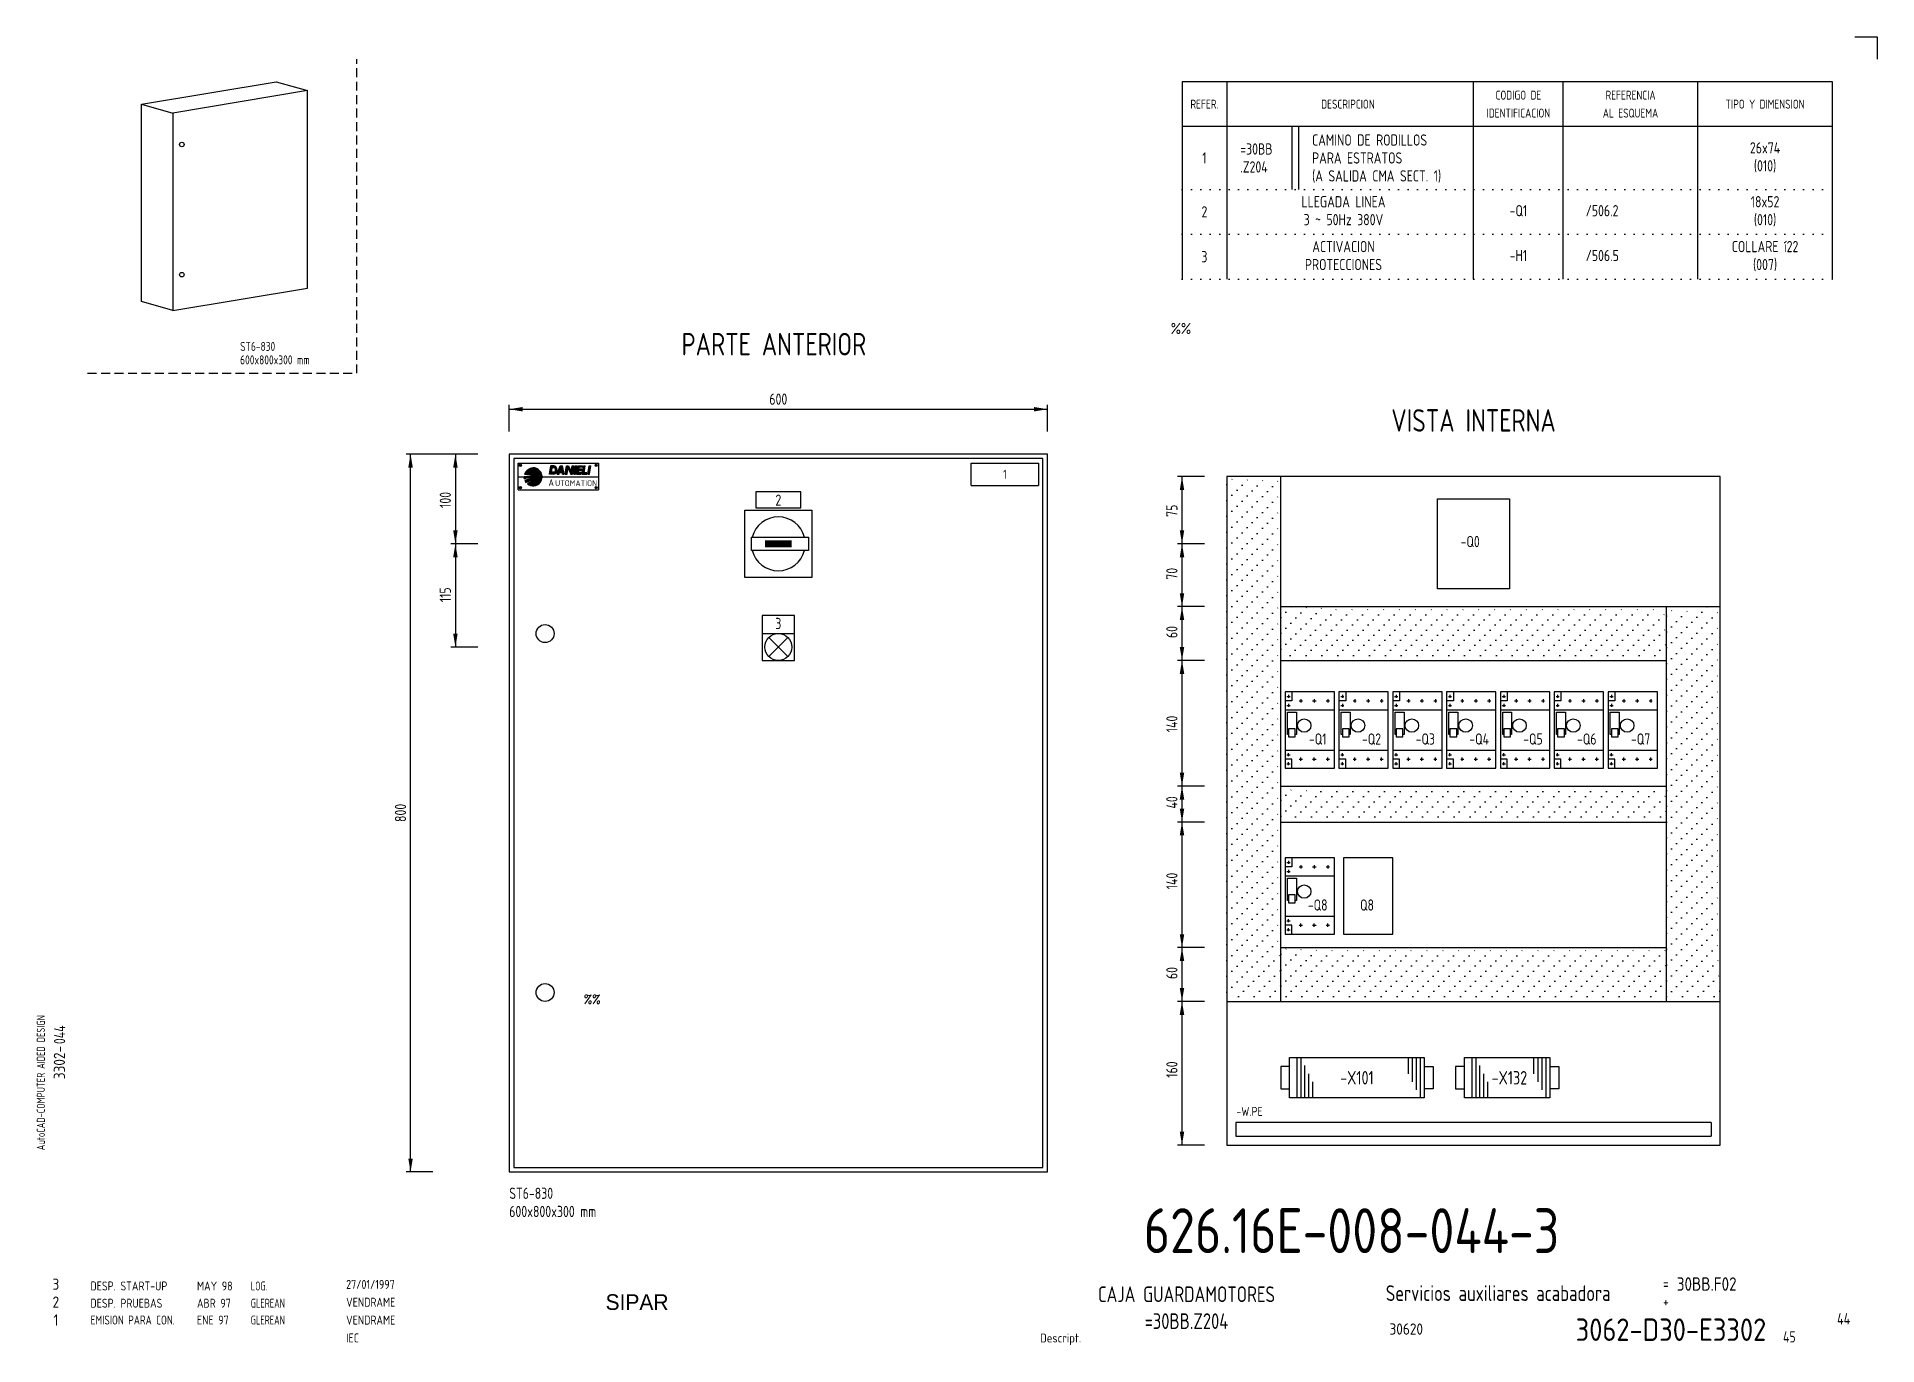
# Model space of a CAD drawing. Extents: x 10 to 420, y 5 to 297.
import ezdxf
from ezdxf.enums import TextEntityAlignment as Align

# ---------------------------------------------------------------- set-up
doc = ezdxf.new("R2010")
doc.units = 0
doc.header["$LTSCALE"] = 8
doc.header["$MEASUREMENT"] = 0
for name, pattern in [('DOT', [0.25, 0, -0.25]), ('DOT15', [0.1875, 0, -0.1875]), ('HIDDEN', [0.375, 0.25, -0.125])]:
    doc.linetypes.add(name, pattern=pattern)
doc.layers.get('0').update_dxf_attribs({"linetype": 'CONTINUOUS'})
doc.layers.add('3', color=3, linetype='CONTINUOUS')
doc.layers.add('CART', color=7, linetype='CONTINUOUS')
doc.styles.add('DIN', font='DIN', dxfattribs={"width": 0.85})
doc.styles.add('SIMPLEX', font='SIMPLEX', dxfattribs={"width": 0.9})
doc.styles.add('UNIV', font='UNIV')

# ---------------------------------------------------------------- blocks, each defined once
blk = doc.blocks.new('WB-FG100')
at = {"layer": 'CART', "color": 1}
for p, q in [((415, 297), (420, 297)), ((420, 297), (420, 292))]:
    blk.add_line(p, q, dxfattribs=at)
at = {"layer": 'CART', "color": 1, "style": 'DIN', "width": 0.8}
blk.add_text('AutoCAD-COMPUTER AIDED DESIGN', height=1.8, rotation=90, dxfattribs=at).set_placement((11.47, 48.84))
at = {"layer": 'CART', "color": 3, "style": 'DIN', "width": 0.8}
for s, p in [('=', (372.24, 17.91)), ('+', (372.24, 13.87))]:
    blk.add_text(s, height=2.5, dxfattribs=at).set_placement(p)
at = {"layer": 'CART', "color": 7, "style": 'DIN', "width": 0.9}
blk.add_attdef('FILE', text='', height=2.5, rotation=90, dxfattribs=at).set_placement((15.95, 68.38), align=Align.CENTER)
for tag, p in [('MOD-3', (13.92, 19)), ('MOD-2', (13.92, 15)), ('MOD-1', (13.92, 11)), ('NR.COMMESSA', (315, 9))]:
    blk.add_attdef(tag, text='', height=2.5, dxfattribs=at).set_placement(p, align=Align.MIDDLE)
at = {"layer": 'CART', "color": 7, "style": 'DIN'}
for tag, width, p in [('REV-3', 0.9, (21.66, 19)), ('DATA-3', 0.9, (45.37, 19)), ('NOME-3', 0.9, (57.37, 19)), ('REV-2', 0.9, (21.66, 15)), ('DATA-2', 0.9, (45.37, 15)), ('NOME-2', 0.9, (57.37, 15)), ('REV-1', 0.9, (21.66, 11)), ('DATA-1', 0.9, (45.37, 11)), ('NOME-1', 0.7, (57.37, 11))]:
    blk.add_attdef(tag, text='', height=2, dxfattribs=dict(at, width=width)).set_placement(p, align=Align.MIDDLE_LEFT)
at = {"layer": 'CART', "color": 7, "style": 'DIN', "width": 0.9}
for tag, p, height in [('DATA', (78.64, 17.94), 2), ('ESECUTORE', (78.64, 13.97), 2), ('CONTROLLORE', (78.64, 9.99), 2), ('SEGUE', (398.93, 5.65), 2.8), ('NORMA', (78.64, 6.01), 2)]:
    blk.add_attdef(tag, p, '', height=height, dxfattribs=at)
at = {"layer": 'CART', "color": 2, "style": 'DIN', "width": 0.9}
for tag, p in [('TITOLO-1/3', (266.5, 18.23)), ('TITOLO-1/2', (266.5, 15.73)), ('TITOLO-2/3', (266.5, 13.18)), ('TITOLO-2/2', (266.5, 10.68)), ('TITOLO-3/3', (266.5, 8.13))]:
    blk.add_attdef(tag, text='', height=3.5, dxfattribs=at).set_placement(p, align=Align.MIDDLE)
at = {"layer": 'CART', "color": 3, "style": 'DIN', "width": 0.9}
blk.add_attdef('ASSIEME', text='', height=3.5, dxfattribs=at).set_placement((334, 17), align=Align.MIDDLE)
at = {"layer": 'CART', "color": 3, "style": 'DIN', "width": 0.85}
for tag, p in [('=', (375.33, 16.63)), ('+', (375.33, 12.76))]:
    blk.add_attdef(tag, text='', height=3, dxfattribs=at).set_placement(p, align=Align.BOTTOM_LEFT)
at = {"layer": 'CART', "color": 3, "style": 'DIN', "width": 0.9}
blk.add_attdef('FOGLIO', text='', height=2.8, dxfattribs=at).set_placement((414.2, 9.56), align=Align.RIGHT)
at = {"layer": 'CART', "color": 2, "style": 'DIN', "width": 0.9}
blk.add_attdef('DISEGNO', text='', height=5, dxfattribs=at).set_placement((395.27, 6.35), align=Align.RIGHT)
at = {"layer": 'CART', "color": 1, "style": 'DIN', "width": 0.9}
blk.add_attdef('TIPOLOGIA', (233.37, 6), '', height=2, dxfattribs=at)
blk = doc.blocks.new('*X7')
at = {"color": 0, "linetype": 'DOT15'}
for p, q in [((287, 191.54), (296.46, 201)), ((287, 195.08), (292.92, 201)), ((287, 198.61), (289.39, 201)), ((287.99, 189), (299.99, 201)), ((291.53, 189), (303.53, 201)), ((295.07, 189), (307.07, 201)), ((298.6, 189), (310.6, 201)), ((302.14, 189), (314.14, 201)), ((305.67, 189), (317.67, 201)), ((309.21, 189), (321.21, 201)), ((312.74, 189), (324.74, 201)), ((316.28, 189), (328.28, 201)), ((319.81, 189), (331.81, 201)), ((323.35, 189), (335.35, 201)), ((326.89, 189), (338.89, 201)), ((330.42, 189), (342.42, 201)), ((333.96, 189), (345.96, 201)), ((337.49, 189), (349.49, 201)), ((341.03, 189), (353.03, 201)), ((344.56, 189), (356.56, 201)), ((348.1, 189), (360.1, 201)), ((351.63, 189), (363.63, 201)), ((355.17, 189), (367.17, 201)), ((358.71, 189), (370.71, 201)), ((362.24, 189), (373, 199.76)), ((365.78, 189), (373, 196.22)), ((369.31, 189), (373, 192.69)), ((372.85, 189), (373, 189.15))]:
    blk.add_line(p, q, dxfattribs=at)
blk = doc.blocks.new('*X6')
at = {"color": 0, "linetype": 'DOT15'}
for p, q in [((287, 71.33), (293.67, 78)), ((287, 74.87), (290.13, 78)), ((289.2, 70), (297.2, 78)), ((292.74, 70), (300.74, 78)), ((296.27, 70), (304.27, 78)), ((299.81, 70), (307.81, 78)), ((303.35, 70), (311.35, 78)), ((306.88, 70), (314.88, 78)), ((310.42, 70), (318.42, 78)), ((313.95, 70), (321.95, 78)), ((317.49, 70), (325.49, 78)), ((321.02, 70), (329.02, 78)), ((324.56, 70), (332.56, 78)), ((328.09, 70), (336.09, 78)), ((331.63, 70), (339.63, 78)), ((335.17, 70), (343.17, 78)), ((338.7, 70), (346.7, 78)), ((342.24, 70), (350.24, 78)), ((345.77, 70), (353.77, 78)), ((349.31, 70), (357.31, 78)), ((352.84, 70), (360.84, 78)), ((356.38, 70), (364.38, 78)), ((359.91, 70), (367.91, 78)), ((363.45, 70), (371.45, 78)), ((366.98, 70), (373, 76.02)), ((370.52, 70), (373, 72.48))]:
    blk.add_line(p, q, dxfattribs=at)
blk = doc.blocks.new('*X8')
at = {"color": 0, "linetype": 'DOT15'}
for p, q in [((275, 190.15), (283.85, 199)), ((275, 193.68), (280.32, 199)), ((275, 197.22), (276.78, 199)), ((275, 186.61), (287, 198.61)), ((275, 183.08), (287, 195.08)), ((275, 179.54), (287, 191.54)), ((275, 176.01), (287, 188.01)), ((275, 172.47), (287, 184.47)), ((275, 168.93), (287, 180.93)), ((275, 165.4), (287, 177.4)), ((275, 161.86), (287, 173.86)), ((275, 158.33), (287, 170.33)), ((275, 154.79), (287, 166.79)), ((275, 151.26), (287, 163.26)), ((275, 147.72), (287, 159.72)), ((275, 144.19), (287, 156.19)), ((275, 140.65), (287, 152.65)), ((275, 137.11), (287, 149.11)), ((275, 133.58), (287, 145.58)), ((275, 130.04), (287, 142.04)), ((275, 126.51), (287, 138.51)), ((275, 122.97), (287, 134.97)), ((275, 119.44), (287, 131.44)), ((275, 115.9), (287, 127.9)), ((275, 112.37), (287, 124.37)), ((275, 108.83), (287, 120.83)), ((275, 105.29), (287, 117.29)), ((275, 101.76), (287, 113.76)), ((275, 98.22), (287, 110.22)), ((275, 94.69), (287, 106.69)), ((275, 91.15), (287, 103.15)), ((275, 87.62), (287, 99.62)), ((275, 84.08), (287, 96.08)), ((276.45, 82), (287, 92.55)), ((279.99, 82), (287, 89.01)), ((283.53, 82), (287, 85.47))]:
    blk.add_line(p, q, dxfattribs=at)
blk = doc.blocks.new('*X9')
at = {"color": 0, "linetype": 'DOT15'}
for p, q in [((287, 85.47), (295.53, 94)), ((287, 89.01), (291.99, 94)), ((287, 92.55), (288.45, 94)), ((287.06, 82), (299.06, 94)), ((290.6, 82), (302.6, 94)), ((294.13, 82), (306.13, 94)), ((297.67, 82), (309.67, 94)), ((301.2, 82), (313.2, 94)), ((304.74, 82), (316.74, 94)), ((308.27, 82), (320.27, 94)), ((311.81, 82), (323.81, 94)), ((315.35, 82), (327.35, 94)), ((318.88, 82), (330.88, 94)), ((322.42, 82), (334.42, 94)), ((325.95, 82), (337.95, 94)), ((329.49, 82), (341.49, 94)), ((333.02, 82), (345.02, 94)), ((336.56, 82), (348.56, 94)), ((340.09, 82), (352.09, 94)), ((343.63, 82), (355.63, 94)), ((347.17, 82), (359.17, 94)), ((350.7, 82), (362.7, 94)), ((354.24, 82), (366.24, 94)), ((357.77, 82), (369.77, 94)), ((361.31, 82), (373, 93.69)), ((364.84, 82), (373, 90.16)), ((368.38, 82), (373, 86.62)), ((371.91, 82), (373, 83.09))]:
    blk.add_line(p, q, dxfattribs=at)
blk = doc.blocks.new('*X10')
at = {"color": 0, "linetype": 'DOT15'}
for p, q in [((373, 160.87), (382.13, 170)), ((373, 164.4), (378.6, 170)), ((373, 167.94), (375.06, 170)), ((373, 157.33), (385, 169.33)), ((373, 153.8), (385, 165.8)), ((373, 150.26), (385, 162.26)), ((373, 146.73), (385, 158.73)), ((373, 143.19), (385, 155.19)), ((373, 139.65), (385, 151.65)), ((373, 136.12), (385, 148.12)), ((373, 132.58), (385, 144.58)), ((373, 129.05), (385, 141.05)), ((373, 125.51), (385, 137.51)), ((373, 121.98), (385, 133.98)), ((373, 118.44), (385, 130.44)), ((373, 114.91), (385, 126.91)), ((373, 111.37), (385, 123.37)), ((373, 107.83), (385, 119.83)), ((373, 104.3), (385, 116.3)), ((373, 100.76), (385, 112.76)), ((373, 97.23), (385, 109.23)), ((373, 93.69), (385, 105.69)), ((373, 90.16), (385, 102.16)), ((373, 86.62), (385, 98.62)), ((373, 83.09), (385, 95.09)), ((375.45, 82), (385, 91.55)), ((378.98, 82), (385, 88.02)), ((382.52, 82), (385, 84.48))]:
    blk.add_line(p, q, dxfattribs=at)
blk = doc.blocks.new('DESP')
at = {"linetype": 'Continuous', "style": 'DIN'}
for s, width, p in [('DESP. START-UP', 0.85, (21.62, 17.59)), ('MAY 98', 0.85, (45.38, 17.59)), ('LOG.', 0.7, (57.38, 17.59))]:
    blk.add_text(s, height=2, dxfattribs=dict(at, width=width)).set_placement(p)

msp = doc.modelspace()

# ---------------------------------------------------------------- linework, layer by layer
at = {"linetype": 'HIDDEN'}
for p, q in [((81, 222), (81, 292)), ((21, 222), (81, 222))]:
    msp.add_line(p, q, dxfattribs=at)
for p, q in [((33, 282), (63, 287)), ((70, 285), (40, 280)), ((63, 287), (70, 285)), ((70, 241), (70, 285)), ((33, 238), (33, 282)), ((33, 282), (40, 280)), ((40, 280), (40, 236)), ((289.5, 277), (289.5, 263)), ((291, 277), (291, 263)), ((40, 236), (33, 238)), ((40, 236), (70, 241)), ((115, 209), (115, 215)), ((115, 214), (235, 214)), ((235, 209), (235, 215)), ((108, 204), (92, 204)), ((93, 44), (93, 204)), ((234, 203), (116, 203)), ((116, 203), (116, 45)), ((117, 196.04), (117, 202)), ((117, 202), (134.89, 202)), ((134.89, 202), (134.89, 196.04)), ((218, 202), (233, 202)), ((218, 197), (218, 202)), ((233, 202), (233, 197)), ((234, 45), (234, 203)), ((117, 198.93), (118.31, 198.93)), ((122.31, 198.93), (134.89, 198.93)), ((218, 197), (233, 197)), ((270, 199), (264, 199)), ((265, 50), (265, 199)), ((117, 196.04), (134.89, 196.04)), ((169, 185.5), (181.75, 185.5)), ((169, 182.5), (169, 185.5)), ((181.75, 185.5), (181.75, 182.5)), ((108, 184), (102, 184)), ((181.75, 182.5), (169, 182.5)), ((270, 184), (264, 184)), ((270, 170), (264, 170)), ((178.6, 168), (171.4, 168)), ((171.4, 168), (171.4, 158)), ((178.6, 158), (178.6, 168)), ((108, 161), (102, 161)), ((171.4, 164), (178.6, 164)), ((171.4, 158), (178.6, 158)), ((270, 158), (264, 158)), ((288, 151), (288, 134)), ((299, 151), (288, 151)), ((299, 134), (299, 151)), ((311, 151), (300, 151)), ((300, 151), (300, 134)), ((311, 134), (311, 151)), ((323, 151), (312, 151)), ((312, 151), (312, 134)), ((323, 134), (323, 151)), ((335, 151), (324, 151)), ((324, 151), (324, 134)), ((335, 134), (335, 151)), ((347, 151), (336, 151)), ((336, 151), (336, 134)), ((347, 134), (347, 151)), ((359, 151), (348, 151)), ((348, 151), (348, 134)), ((359, 134), (359, 151)), ((371, 151), (360, 151)), ((360, 151), (360, 134)), ((371, 134), (371, 151)), ((288, 147), (299, 147)), ((300, 147), (311, 147)), ((312, 147), (323, 147)), ((324, 147), (335, 147)), ((336, 147), (347, 147)), ((348, 147), (359, 147)), ((360, 147), (371, 147)), ((288, 138), (299, 138)), ((300, 138), (311, 138)), ((312, 138), (323, 138)), ((324, 138), (335, 138)), ((336, 138), (347, 138)), ((348, 138), (359, 138)), ((360, 138), (371, 138)), ((288, 134), (299, 134)), ((300, 134), (311, 134)), ((312, 134), (323, 134)), ((324, 134), (335, 134)), ((336, 134), (347, 134)), ((348, 134), (359, 134)), ((360, 134), (371, 134)), ((270, 130), (264, 130)), ((270, 122), (264, 122)), ((299, 114), (288, 114)), ((288, 114), (288, 97)), ((299, 97), (299, 114)), ((312, 114), (301, 114)), ((301, 114), (301, 97)), ((312, 97), (312, 114)), ((288, 110), (299, 110)), ((288, 101), (299, 101)), ((288, 97), (299, 97)), ((301, 97), (312, 97)), ((270, 94), (264, 94)), ((270, 82), (264, 82)), ((290.6, 69.5), (290.6, 60.5)), ((290.6, 69.5), (290.6, 60.5)), ((291.5, 69.5), (291.5, 60.5)), ((291.5, 69.5), (291.5, 60.5)), ((292.4, 60.5), (292.4, 67.7)), ((292.4, 60.5), (292.4, 67.7)), ((293.3, 60.5), (293.3, 65.9)), ((293.3, 60.5), (293.3, 65.9)), ((315.4, 69.5), (315.4, 65.9)), ((316.3, 69.5), (316.3, 64.1)), ((317.2, 69.5), (317.2, 62.3)), ((318.1, 69.5), (318.1, 60.5)), ((329.6, 69.5), (329.6, 60.5)), ((329.6, 69.5), (329.6, 60.5)), ((330.5, 69.5), (330.5, 60.5)), ((330.5, 69.5), (330.5, 60.5)), ((331.4, 60.5), (331.4, 67.7)), ((331.4, 60.5), (331.4, 67.7)), ((332.3, 60.5), (332.3, 65.9)), ((332.3, 60.5), (332.3, 65.9)), ((343.4, 69.5), (343.4, 65.9)), ((344.3, 69.5), (344.3, 64.1)), ((345.2, 69.5), (345.2, 62.3)), ((346.1, 69.5), (346.1, 60.5)), ((294.2, 60.5), (294.2, 64.1)), ((294.2, 60.5), (294.2, 64.1)), ((333.2, 60.5), (333.2, 64.1)), ((333.2, 60.5), (333.2, 64.1)), ((270, 50), (264, 50)), ((98, 44), (92, 44)), ((116, 45), (234, 45))]:
    msp.add_line(p, q)
at = {"color": 3}
for p, q in [((410, 287), (265, 287)), ((265, 287), (265, 243)), ((275, 287), (275, 243)), ((330, 243), (330, 287)), ((350, 243), (350, 287)), ((380, 243), (380, 287)), ((410, 243), (410, 287)), ((410, 277), (265, 277))]:
    msp.add_line(p, q, dxfattribs=at)
at = {"color": 7, "linetype": 'DOT'}
for p, q in [((265, 263), (410, 263)), ((265, 253), (410, 253)), ((265, 243), (410, 243))]:
    msp.add_line(p, q, dxfattribs=at)
at = {"linetype": 'Continuous'}
for p, q in [((103, 204), (103, 161)), ((287, 82), (287, 199)), ((322, 194), (338, 194)), ((322, 174), (322, 194)), ((338, 194), (338, 174)), ((338, 174), (322, 174)), ((287, 170), (385, 170)), ((373, 82), (373, 170)), ((287, 158), (373, 158)), ((287, 130), (373, 130)), ((287, 122), (373, 122)), ((287, 94), (373, 94)), ((275, 82), (385, 82))]:
    msp.add_line(p, q, dxfattribs=at)
at = {"color": 1}
for p, q in [((123.99, 199.52), (124.3, 201.4)), ((123.99, 199.52), (124.3, 201.4)), ((124.92, 201.4), (124.3, 201.4)), ((124.3, 201.4), (124.69, 201.4)), ((125.7, 199.5), (126.33, 201.38)), ((126.33, 201.38), (126.88, 201.38)), ((127.27, 199.5), (126.88, 201.38)), ((127.48, 199.51), (127.8, 201.39)), ((127.48, 199.51), (127.8, 201.39)), ((127.8, 201.39), (128.19, 201.39)), ((127.8, 201.39), (128.19, 201.39)), ((128.19, 201.39), (128.83, 200.05)), ((128.74, 199.51), (129.05, 201.39)), ((128.83, 200.05), (129.05, 201.39)), ((129.05, 201.39), (129.44, 201.39)), ((129.05, 201.39), (129.44, 201.39)), ((129.13, 199.51), (129.44, 201.39)), ((129.37, 199.51), (129.69, 201.39)), ((129.37, 199.51), (129.69, 201.39)), ((129.69, 201.39), (130.08, 201.39)), ((129.69, 201.39), (130.08, 201.39)), ((129.76, 199.51), (130.08, 201.39)), ((130.01, 199.51), (130.32, 201.39)), ((130.01, 199.51), (130.32, 201.39)), ((130.32, 201.39), (131.34, 201.39)), ((130.55, 200.61), (130.62, 201.08)), ((131.29, 201.08), (130.62, 201.08)), ((130.95, 201.39), (131.34, 201.39)), ((131.26, 199.51), (131.58, 201.39)), ((131.29, 201.08), (131.34, 201.39)), ((131.58, 201.39), (131.93, 201.39)), ((131.67, 199.83), (131.93, 201.39)), ((132.49, 199.51), (132.8, 201.39)), ((132.8, 201.39), (133.19, 201.39)), ((132.88, 199.51), (133.19, 201.39)), ((118.31, 198.99), (120.05, 198.99)), ((118.31, 198.94), (119.86, 198.94)), ((118.31, 198.89), (119.67, 198.89)), ((118.31, 198.84), (119.48, 198.84)), ((118.32, 198.78), (119.29, 198.78)), ((118.32, 198.73), (119.1, 198.73)), ((118.33, 198.68), (118.9, 198.68)), ((118.33, 198.63), (118.71, 198.63)), ((118.34, 198.58), (118.52, 198.58)), ((118.41, 199.56), (122.16, 199.56)), ((118.43, 199.62), (122.19, 199.62)), ((118.45, 199.67), (122.17, 199.67)), ((118.47, 199.72), (122.15, 199.72)), ((118.5, 199.77), (122.13, 199.77)), ((118.51, 198.06), (119.47, 198.06)), ((118.52, 199.82), (122.1, 199.82)), ((118.54, 198), (119.37, 198)), ((118.55, 199.87), (122.08, 199.87)), ((118.57, 198.11), (119.58, 198.11)), ((118.57, 197.95), (119.26, 197.95)), ((118.58, 199.93), (122.05, 199.93)), ((118.6, 197.9), (119.15, 197.9)), ((118.61, 199.98), (122.02, 199.98)), ((118.63, 197.85), (119.04, 197.85)), ((118.64, 200.03), (121.98, 200.03)), ((118.66, 197.8), (118.93, 197.8)), ((118.68, 200.08), (121.95, 200.08)), ((118.7, 199.04), (120.25, 199.04)), ((118.7, 197.74), (118.83, 197.74)), ((118.71, 200.13), (121.91, 200.13)), ((118.71, 198.16), (119.69, 198.16)), ((118.75, 200.19), (121.87, 200.19)), ((118.8, 200.24), (121.83, 200.24)), ((118.84, 200.29), (121.78, 200.29)), ((118.86, 198.21), (119.8, 198.21)), ((118.89, 200.34), (121.73, 200.34)), ((118.95, 200.39), (121.68, 200.39)), ((119, 198.26), (119.91, 198.26)), ((119.01, 200.45), (121.62, 200.45)), ((119.05, 197.38), (121.58, 197.38)), ((119.07, 200.5), (121.56, 200.5)), ((119.08, 199.1), (120.44, 199.1)), ((119.11, 197.33), (121.51, 197.33)), ((119.14, 200.55), (121.49, 200.55)), ((119.14, 198.32), (120.01, 198.32)), ((119.14, 197.43), (121.64, 197.43)), ((119.18, 197.28), (121.44, 197.28)), ((119.21, 200.6), (121.41, 200.6)), ((119.23, 197.49), (121.7, 197.49)), ((119.27, 197.23), (121.36, 197.23)), ((119.29, 198.37), (120.12, 198.37)), ((119.3, 200.65), (121.33, 200.65)), ((119.33, 197.54), (121.75, 197.54)), ((119.35, 197.17), (121.27, 197.17)), ((119.39, 200.71), (121.24, 200.71)), ((119.42, 197.59), (121.8, 197.59)), ((119.43, 198.42), (120.23, 198.42)), ((119.46, 199.15), (120.63, 199.15)), ((119.46, 197.12), (121.17, 197.12)), ((119.5, 200.76), (121.13, 200.76)), ((119.51, 197.64), (121.84, 197.64)), ((119.57, 198.47), (120.34, 198.47)), ((119.58, 197.07), (121.05, 197.07)), ((119.6, 197.69), (121.89, 197.69)), ((119.63, 200.81), (121, 200.81)), ((119.69, 197.74), (121.92, 197.74)), ((119.72, 198.52), (120.45, 198.52)), ((119.73, 197.02), (120.9, 197.02)), ((119.78, 197.8), (121.96, 197.8)), ((119.79, 200.86), (120.84, 200.86)), ((119.84, 199.2), (120.75, 199.2)), ((119.86, 198.58), (120.55, 198.58)), ((119.87, 197.85), (122, 197.85)), ((119.93, 196.97), (120.69, 196.97)), ((119.96, 197.9), (122.03, 197.9)), ((120.01, 198.63), (120.66, 198.63)), ((120.05, 200.91), (120.58, 200.91)), ((120.06, 197.95), (122.06, 197.95)), ((120.15, 198.68), (120.77, 198.68)), ((120.15, 198), (122.09, 198)), ((120.22, 199.25), (120.7, 199.25)), ((120.24, 198.06), (122.11, 198.06)), ((120.29, 198.73), (120.88, 198.73)), ((120.33, 198.11), (122.14, 198.11)), ((120.42, 198.16), (122.16, 198.16)), ((120.44, 198.78), (120.98, 198.78)), ((120.49, 199.51), (121.97, 199.51)), ((120.51, 198.21), (122.18, 198.21)), ((120.54, 199.46), (121.78, 199.46)), ((120.58, 198.84), (121.09, 198.84)), ((120.6, 199.41), (121.07, 199.41)), ((120.6, 198.26), (122.2, 198.26)), ((120.61, 199.3), (120.64, 199.3)), ((120.65, 199.36), (120.69, 199.36)), ((120.7, 198.32), (122.22, 198.32)), ((120.72, 198.89), (121.06, 198.89)), ((120.79, 198.37), (122.23, 198.37)), ((120.86, 199.15), (121.32, 199.15)), ((120.87, 198.94), (121.01, 198.94)), ((120.88, 198.42), (122.25, 198.42)), ((120.91, 199.1), (121.18, 199.1)), ((120.96, 199.04), (121.03, 199.04)), ((120.97, 199.2), (121.47, 199.2)), ((120.97, 198.47), (122.26, 198.47)), ((121.06, 198.52), (122.27, 198.52)), ((121.15, 198.58), (122.28, 198.58)), ((121.17, 199.25), (121.61, 199.25)), ((121.18, 198.84), (122.31, 198.84)), ((121.22, 198.78), (122.31, 198.78)), ((121.24, 198.63), (122.29, 198.63)), ((121.27, 198.73), (122.3, 198.73)), ((121.29, 198.89), (122.31, 198.89)), ((121.32, 198.68), (122.3, 198.68)), ((121.36, 199.3), (121.65, 199.3)), ((121.4, 198.94), (122.31, 198.94)), ((121.42, 199.41), (121.59, 199.41)), ((121.51, 198.99), (122.31, 198.99)), ((121.62, 199.04), (122.31, 199.04)), ((121.72, 199.1), (122.31, 199.1)), ((121.83, 199.15), (122.3, 199.15)), ((121.87, 199.3), (122.28, 199.3)), ((121.94, 199.2), (122.3, 199.2)), ((122, 199.25), (122.29, 199.25)), ((122.01, 199.36), (122.27, 199.36)), ((122.16, 199.41), (122.26, 199.41)), ((124.92, 199.52), (123.99, 199.52)), ((124.43, 199.96), (124.6, 200.95)), ((124.92, 199.96), (124.43, 199.96)), ((124.92, 200.95), (124.6, 200.95)), ((125.7, 199.5), (126.1, 199.5)), ((126.1, 199.5), (126.23, 199.89)), ((126.23, 199.89), (126.8, 199.89)), ((126.33, 200.2), (126.58, 200.94)), ((126.33, 200.2), (126.73, 200.2)), ((126.73, 200.2), (126.58, 200.94)), ((126.88, 199.5), (126.8, 199.89)), ((126.88, 199.5), (127.27, 199.5)), ((127.48, 199.51), (127.88, 199.51)), ((127.88, 199.51), (128.1, 200.86)), ((128.1, 200.86), (128.74, 199.51)), ((128.74, 199.51), (129.13, 199.51)), ((129.37, 199.51), (129.76, 199.51)), ((130.01, 199.51), (131.03, 199.51)), ((130.41, 199.83), (130.49, 200.29)), ((131.08, 199.83), (130.41, 199.83)), ((131.16, 200.29), (130.49, 200.29)), ((131.21, 200.61), (130.55, 200.61)), ((131.03, 199.51), (131.08, 199.83)), ((131.16, 200.29), (131.21, 200.61)), ((131.26, 199.51), (132.28, 199.51)), ((132.33, 199.83), (131.67, 199.83)), ((132.28, 199.51), (132.33, 199.83)), ((132.49, 199.51), (132.88, 199.51)), ((289.5, 149), (288, 149)), ((288.4, 150), (289.1, 150)), ((288.4, 148), (289.1, 148)), ((288.75, 150.35), (288.75, 149.65)), ((288.75, 148.35), (288.75, 147.65)), ((289.5, 151), (289.5, 149)), ((291.15, 149), (291.85, 149)), ((291.5, 149.35), (291.5, 148.65)), ((294.12, 149), (294.88, 149)), ((294.5, 149.38), (294.5, 148.62)), ((297.15, 149), (297.85, 149)), ((297.5, 149.35), (297.5, 148.65)), ((301.5, 149), (300, 149)), ((300.4, 150), (301.1, 150)), ((300.4, 148), (301.1, 148)), ((300.75, 150.35), (300.75, 149.65)), ((300.75, 148.35), (300.75, 147.65)), ((301.5, 151), (301.5, 149)), ((303.15, 149), (303.85, 149)), ((303.5, 149.35), (303.5, 148.65)), ((306.12, 149), (306.88, 149)), ((306.5, 149.38), (306.5, 148.62)), ((309.15, 149), (309.85, 149)), ((309.5, 149.35), (309.5, 148.65)), ((313.5, 149), (312, 149)), ((312.4, 150), (313.1, 150)), ((312.4, 148), (313.1, 148)), ((312.75, 150.35), (312.75, 149.65)), ((312.75, 148.35), (312.75, 147.65)), ((313.5, 151), (313.5, 149)), ((315.15, 149), (315.85, 149)), ((315.5, 149.35), (315.5, 148.65)), ((318.12, 149), (318.88, 149)), ((318.5, 149.38), (318.5, 148.62)), ((321.15, 149), (321.85, 149)), ((321.5, 149.35), (321.5, 148.65)), ((325.5, 149), (324, 149)), ((324.4, 150), (325.1, 150)), ((324.4, 148), (325.1, 148)), ((324.75, 150.35), (324.75, 149.65)), ((324.75, 148.35), (324.75, 147.65)), ((325.5, 151), (325.5, 149)), ((327.15, 149), (327.85, 149)), ((327.5, 149.35), (327.5, 148.65)), ((330.12, 149), (330.88, 149)), ((330.5, 149.38), (330.5, 148.62)), ((333.15, 149), (333.85, 149)), ((333.5, 149.35), (333.5, 148.65)), ((337.5, 149), (336, 149)), ((336.4, 150), (337.1, 150)), ((336.4, 148), (337.1, 148)), ((336.75, 150.35), (336.75, 149.65)), ((336.75, 148.35), (336.75, 147.65)), ((337.5, 151), (337.5, 149)), ((339.15, 149), (339.85, 149)), ((339.5, 149.35), (339.5, 148.65)), ((342.12, 149), (342.88, 149)), ((342.5, 149.38), (342.5, 148.62)), ((345.15, 149), (345.85, 149)), ((345.5, 149.35), (345.5, 148.65)), ((349.5, 149), (348, 149)), ((348.4, 150), (349.1, 150)), ((348.4, 148), (349.1, 148)), ((348.75, 150.35), (348.75, 149.65)), ((348.75, 148.35), (348.75, 147.65)), ((349.5, 151), (349.5, 149)), ((351.15, 149), (351.85, 149)), ((351.5, 149.35), (351.5, 148.65)), ((354.12, 149), (354.88, 149)), ((354.5, 149.38), (354.5, 148.62)), ((357.15, 149), (357.85, 149)), ((357.5, 149.35), (357.5, 148.65)), ((361.5, 149), (360, 149)), ((360.4, 150), (361.1, 150)), ((360.4, 148), (361.1, 148)), ((360.75, 150.35), (360.75, 149.65)), ((360.75, 148.35), (360.75, 147.65)), ((361.5, 151), (361.5, 149)), ((363.15, 149), (363.85, 149)), ((363.5, 149.35), (363.5, 148.65)), ((366.12, 149), (366.88, 149)), ((366.5, 149.38), (366.5, 148.62)), ((369.15, 149), (369.85, 149)), ((369.5, 149.35), (369.5, 148.65)), ((288.5, 141.5), (288.5, 146.5)), ((288.5, 146.5), (290.5, 146.5)), ((290.5, 146.5), (290.5, 141.5)), ((300.5, 141.5), (300.5, 146.5)), ((300.5, 146.5), (302.5, 146.5)), ((302.5, 146.5), (302.5, 141.5)), ((312.5, 141.5), (312.5, 146.5)), ((312.5, 146.5), (314.5, 146.5)), ((314.5, 146.5), (314.5, 141.5)), ((324.5, 141.5), (324.5, 146.5)), ((324.5, 146.5), (326.5, 146.5)), ((326.5, 146.5), (326.5, 141.5)), ((336.5, 141.5), (336.5, 146.5)), ((336.5, 146.5), (338.5, 146.5)), ((338.5, 146.5), (338.5, 141.5)), ((348.5, 141.5), (348.5, 146.5)), ((348.5, 146.5), (350.5, 146.5)), ((350.5, 146.5), (350.5, 141.5)), ((360.5, 141.5), (360.5, 146.5)), ((360.5, 146.5), (362.5, 146.5)), ((362.5, 146.5), (362.5, 141.5)), ((288.75, 141.5), (288.5, 141.5)), ((288.75, 142.75), (288.75, 141)), ((290.25, 142.75), (288.75, 142.75)), ((288.75, 141), (290.25, 141)), ((290.25, 141), (290.25, 142.75)), ((290.5, 141.5), (290.25, 141.5)), ((300.75, 141.5), (300.5, 141.5)), ((300.75, 142.75), (300.75, 141)), ((302.25, 142.75), (300.75, 142.75)), ((300.75, 141), (302.25, 141)), ((302.25, 141), (302.25, 142.75)), ((302.5, 141.5), (302.25, 141.5)), ((312.75, 141.5), (312.5, 141.5)), ((312.75, 142.75), (312.75, 141)), ((314.25, 142.75), (312.75, 142.75)), ((312.75, 141), (314.25, 141)), ((314.25, 141), (314.25, 142.75)), ((314.5, 141.5), (314.25, 141.5)), ((324.75, 141.5), (324.5, 141.5)), ((324.75, 142.75), (324.75, 141)), ((326.25, 142.75), (324.75, 142.75)), ((324.75, 141), (326.25, 141)), ((326.25, 141), (326.25, 142.75)), ((326.5, 141.5), (326.25, 141.5)), ((336.75, 141.5), (336.5, 141.5)), ((336.75, 142.75), (336.75, 141)), ((338.25, 142.75), (336.75, 142.75)), ((336.75, 141), (338.25, 141)), ((338.25, 141), (338.25, 142.75)), ((338.5, 141.5), (338.25, 141.5)), ((348.75, 141.5), (348.5, 141.5)), ((348.75, 142.75), (348.75, 141)), ((350.25, 142.75), (348.75, 142.75)), ((348.75, 141), (350.25, 141)), ((350.25, 141), (350.25, 142.75)), ((350.5, 141.5), (350.25, 141.5)), ((360.75, 141.5), (360.5, 141.5)), ((360.75, 142.75), (360.75, 141)), ((362.25, 142.75), (360.75, 142.75)), ((360.75, 141), (362.25, 141)), ((362.25, 141), (362.25, 142.75)), ((362.5, 141.5), (362.25, 141.5)), ((289.5, 136), (288, 136)), ((288.4, 137), (289.1, 137)), ((288.75, 136.65), (288.75, 137.35)), ((289.5, 134), (289.5, 136)), ((291.15, 136), (291.85, 136)), ((291.5, 135.65), (291.5, 136.35)), ((294.12, 136), (294.88, 136)), ((294.5, 135.62), (294.5, 136.38)), ((297.15, 136), (297.85, 136)), ((297.5, 135.65), (297.5, 136.35)), ((301.5, 136), (300, 136)), ((300.4, 137), (301.1, 137)), ((300.75, 136.65), (300.75, 137.35)), ((301.5, 134), (301.5, 136)), ((303.15, 136), (303.85, 136)), ((303.5, 135.65), (303.5, 136.35)), ((306.12, 136), (306.88, 136)), ((306.5, 135.62), (306.5, 136.38)), ((309.15, 136), (309.85, 136)), ((309.5, 135.65), (309.5, 136.35)), ((313.5, 136), (312, 136)), ((312.4, 137), (313.1, 137)), ((312.75, 136.65), (312.75, 137.35)), ((313.5, 134), (313.5, 136)), ((315.15, 136), (315.85, 136)), ((315.5, 135.65), (315.5, 136.35)), ((318.12, 136), (318.88, 136)), ((318.5, 135.62), (318.5, 136.38)), ((321.15, 136), (321.85, 136)), ((321.5, 135.65), (321.5, 136.35)), ((325.5, 136), (324, 136)), ((324.4, 137), (325.1, 137)), ((324.75, 136.65), (324.75, 137.35)), ((325.5, 134), (325.5, 136)), ((327.15, 136), (327.85, 136)), ((327.5, 135.65), (327.5, 136.35)), ((330.12, 136), (330.88, 136)), ((330.5, 135.62), (330.5, 136.38)), ((333.15, 136), (333.85, 136)), ((333.5, 135.65), (333.5, 136.35)), ((337.5, 136), (336, 136)), ((336.4, 137), (337.1, 137)), ((336.75, 136.65), (336.75, 137.35)), ((337.5, 134), (337.5, 136)), ((339.15, 136), (339.85, 136)), ((339.5, 135.65), (339.5, 136.35)), ((342.12, 136), (342.88, 136)), ((342.5, 135.62), (342.5, 136.38)), ((345.15, 136), (345.85, 136)), ((345.5, 135.65), (345.5, 136.35)), ((349.5, 136), (348, 136)), ((348.4, 137), (349.1, 137)), ((348.75, 136.65), (348.75, 137.35)), ((349.5, 134), (349.5, 136)), ((351.15, 136), (351.85, 136)), ((351.5, 135.65), (351.5, 136.35)), ((354.12, 136), (354.88, 136)), ((354.5, 135.62), (354.5, 136.38)), ((357.15, 136), (357.85, 136)), ((357.5, 135.65), (357.5, 136.35)), ((361.5, 136), (360, 136)), ((360.4, 137), (361.1, 137)), ((360.75, 136.65), (360.75, 137.35)), ((361.5, 134), (361.5, 136)), ((363.15, 136), (363.85, 136)), ((363.5, 135.65), (363.5, 136.35)), ((366.12, 136), (366.88, 136)), ((366.5, 135.62), (366.5, 136.38)), ((369.15, 136), (369.85, 136)), ((369.5, 135.65), (369.5, 136.35)), ((288.4, 135), (289.1, 135)), ((288.75, 134.65), (288.75, 135.35)), ((300.4, 135), (301.1, 135)), ((300.75, 134.65), (300.75, 135.35)), ((312.4, 135), (313.1, 135)), ((312.75, 134.65), (312.75, 135.35)), ((324.4, 135), (325.1, 135)), ((324.75, 134.65), (324.75, 135.35)), ((336.4, 135), (337.1, 135)), ((336.75, 134.65), (336.75, 135.35)), ((348.4, 135), (349.1, 135)), ((348.75, 134.65), (348.75, 135.35)), ((360.4, 135), (361.1, 135)), ((360.75, 134.65), (360.75, 135.35)), ((289.5, 112), (288, 112)), ((288.4, 113), (289.1, 113)), ((288.4, 111), (289.1, 111)), ((288.75, 113.35), (288.75, 112.65)), ((288.75, 111.35), (288.75, 110.65)), ((289.5, 114), (289.5, 112)), ((291.15, 112), (291.85, 112)), ((291.5, 112.35), (291.5, 111.65)), ((294.12, 112), (294.88, 112)), ((294.5, 112.38), (294.5, 111.62)), ((297.15, 112), (297.85, 112)), ((297.5, 112.35), (297.5, 111.65)), ((288.5, 109.5), (290.5, 109.5)), ((288.5, 104.5), (288.5, 109.5)), ((290.5, 109.5), (290.5, 104.5)), ((288.75, 104.5), (288.5, 104.5)), ((290.25, 105.75), (288.75, 105.75)), ((288.75, 105.75), (288.75, 104)), ((288.75, 104), (290.25, 104)), ((290.25, 104), (290.25, 105.75)), ((290.5, 104.5), (290.25, 104.5)), ((289.5, 99), (288, 99)), ((288.4, 100), (289.1, 100)), ((288.75, 99.65), (288.75, 100.35)), ((289.5, 97), (289.5, 99)), ((291.15, 99), (291.85, 99)), ((291.5, 98.65), (291.5, 99.35)), ((294.12, 99), (294.88, 99)), ((294.5, 98.62), (294.5, 99.38)), ((297.15, 99), (297.85, 99)), ((297.5, 98.65), (297.5, 99.35)), ((288.4, 98), (289.1, 98)), ((288.75, 97.65), (288.75, 98.35))]:
    msp.add_line(p, q, dxfattribs=at)
at = {"color": 3, "linetype": 'Continuous'}
for p, q in [((275, 199), (275, 50)), ((385, 199), (275, 199)), ((385, 50), (385, 199)), ((275, 50), (385, 50))]:
    msp.add_line(p, q, dxfattribs=at)
at = {"color": 2}
for p, q in [((167.5, 176.5), (167.5, 191.5)), ((167.5, 191.5), (182.5, 191.5)), ((182.5, 191.5), (182.5, 176.5)), ((182.5, 176.5), (167.5, 176.5)), ((172.88, 163.12), (177.12, 158.88)), ((172.88, 158.88), (177.12, 163.12)), ((289, 69.5), (319, 69.5)), ((289, 60.5), (289, 69.5)), ((319, 69.5), (319, 60.5)), ((328, 69.5), (347, 69.5)), ((328, 60.5), (328, 69.5)), ((347, 69.5), (347, 60.5)), ((319, 60.5), (289, 60.5)), ((347, 60.5), (328, 60.5)), ((383, 55), (277, 55)), ((277, 55), (277, 52)), ((383, 55), (383, 52)), ((277, 52), (383, 52))]:
    msp.add_line(p, q, dxfattribs=at)
at = {"color": 1, "const_width": 0.217}
for points in [[(124.9, 201.29), (124.9, 201.29, -0.819804), (124.9, 199.62, -1.219804)], [(124.9, 201.06), (124.91, 201.06, -0.871291), (124.91, 199.85, 14.538985)]]:
    msp.add_lwpolyline(points, format="xyb", dxfattribs=at)
at = {"color": 1}
for points in [[(118.31, 198.99), (120.64, 199.31), (120.76, 199.18), (118.35, 198.53, -0.058012)], [(120.49, 199.51), (120.65, 199.35), (121.3, 199.44), (121.5, 199.38), (122.21, 199.57, 0.72868), (118.4, 199.51)], [(118.73, 197.7), (121.11, 198.84), (120.97, 198.98), (118.5, 198.08, 0.056185)], [(122.03, 199.24), (121.17, 198.83), (121.33, 198.68), (119.05, 197.38, 0.726081), (122.25, 199.44), (121.84, 199.29)]]:
    msp.add_lwpolyline(points, format="xyb", close=True, dxfattribs=at)
msp.add_lwpolyline([(120.84, 199.16), (121.5, 199.34), (121.71, 199.29), (120.98, 199.02)], close=True, dxfattribs=at)
msp.add_lwpolyline([(170, 192), (180, 192), (180, 195.6), (170, 195.6)], close=True)
at = {"const_width": 1.5}
msp.add_lwpolyline([(172, 184), (178, 184)], dxfattribs=at)
for points in [[(289, 67.5), (287, 67.5), (287, 62.5), (289, 62.5)], [(319, 67.5), (321, 67.5), (321, 62.5), (319, 62.5)], [(328, 67.5), (326, 67.5), (326, 62.5), (328, 62.5)], [(347, 67.5), (349, 67.5), (349, 62.5), (347, 62.5)]]:
    msp.add_lwpolyline(points)
for centre, radius in [((42, 273), 0.5), ((42, 244), 0.5), ((123, 164), 2), ((123, 84), 2)]:
    msp.add_circle(centre, radius)
at = {"color": 1}
for centre, radius in [((117.5, 201.5), 0.248), ((117.5, 201.5), 0.124), ((134.39, 201.5), 0.248), ((134.39, 201.5), 0.124), ((117.5, 196.53), 0.248), ((117.5, 196.53), 0.124), ((134.39, 196.53), 0.248), ((134.39, 196.53), 0.124), ((292.25, 143.5), 1.5), ((304.25, 143.5), 1.5), ((316.25, 143.5), 1.5), ((328.25, 143.5), 1.5), ((340.25, 143.5), 1.5), ((352.25, 143.5), 1.5), ((364.25, 143.5), 1.5), ((292.25, 106.5), 1.5)]:
    msp.add_circle(centre, radius, dxfattribs=at)
at = {"color": 2}
msp.add_circle((175, 161), 3, dxfattribs=at)
at = {"color": 1}
for centre, radius, end in [((124.74, 200.46), 0.958, 78.6901), ((124.83, 200.46), 0.503, 82.1307)]:
    msp.add_arc(centre, radius, 281.3099, end, dxfattribs=at)
at = {"color": 2}
for start, end in [(14.4775, 165.5225), (194.4775, 345.5225)]:
    msp.add_arc((175, 184), 6, start, end, dxfattribs=at)
for points in [[(118, 213.5), (118, 214.5), (115, 214)], [(232, 213.5), (232, 214.5), (235, 214)], [(93.5, 201), (92.5, 201), (93, 204)], [(103.5, 201), (102.5, 201), (103, 204)], [(265.5, 196), (264.5, 196), (265, 199)], [(103.5, 187), (102.5, 187), (103, 184)], [(265.5, 187), (264.5, 187), (265, 184)], [(103.5, 181), (102.5, 181), (103, 184)], [(265.5, 181), (264.5, 181), (265, 184)], [(265.5, 173), (264.5, 173), (265, 170)], [(265.5, 167), (264.5, 167), (265, 170)], [(103.5, 164), (102.5, 164), (103, 161)], [(265.5, 161), (264.5, 161), (265, 158)], [(265.5, 155), (264.5, 155), (265, 158)], [(265.5, 133), (264.5, 133), (265, 130)], [(265.5, 127), (264.5, 127), (265, 130)], [(265.5, 125), (264.5, 125), (265, 122)], [(265.5, 119), (264.5, 119), (265, 122)], [(265.5, 97), (264.5, 97), (265, 94)], [(265.5, 91), (264.5, 91), (265, 94)], [(265.5, 85), (264.5, 85), (265, 82)], [(265.5, 79), (264.5, 79), (265, 82)], [(265.5, 53), (264.5, 53), (265, 50)], [(93.5, 47), (92.5, 47), (93, 44)]]:
    msp.add_solid(points)
at = {"color": 1}
for points in [[(124.3, 201.4), (123.99, 199.52), (124.69, 201.4), (124.38, 199.52)], [(124.6, 200.95), (124.92, 200.95), (124.69, 201.4), (124.92, 201.4)], [(125.7, 199.5), (126.33, 201.38), (126.1, 199.5), (126.72, 201.38)], [(126.88, 199.5), (127.27, 199.5), (126.49, 201.38), (126.88, 201.38)], [(127.8, 201.39), (127.48, 199.51), (128.19, 201.39), (127.88, 199.51)], [(128.19, 201.39), (128.83, 200.05), (128.1, 200.86), (128.74, 199.51)], [(129.05, 201.39), (128.74, 199.51), (129.44, 201.39), (129.13, 199.51)], [(129.69, 201.39), (129.37, 199.51), (130.08, 201.39), (129.76, 199.51)], [(130.32, 201.39), (130.01, 199.51), (130.71, 201.39), (130.4, 199.51)], [(130.62, 201.08), (131.29, 201.08), (130.68, 201.39), (131.34, 201.39)], [(131.54, 201.39), (131.23, 199.51), (131.93, 201.39), (131.62, 199.51)], [(132.8, 201.39), (132.49, 199.51), (133.19, 201.39), (132.88, 199.51)], [(124.38, 199.52), (124.92, 199.52), (124.43, 199.96), (124.92, 199.96)], [(126.33, 200.2), (126.73, 200.2), (126.23, 199.89), (126.8, 199.89)], [(130.36, 199.51), (131.03, 199.51), (130.41, 199.83), (131.08, 199.83)], [(130.49, 200.29), (131.16, 200.29), (130.55, 200.61), (131.21, 200.61)], [(131.62, 199.51), (132.28, 199.51), (131.67, 199.83), (132.33, 199.83)]]:
    msp.add_solid(points, dxfattribs=at)
at = {"layer": '3'}
for p, q in [((235, 204), (115, 204)), ((115, 204), (115, 44)), ((235, 44), (235, 204)), ((115, 44), (235, 44))]:
    msp.add_line(p, q, dxfattribs=at)

# ---------------------------------------------------------------- block references
at = {"linetype": 'DOT15'}
for name, p in [('*X8', (0, 0)), ('*X7', (0, -31)), ('*X10', (0, 0)), ('*X6', (0, 52)), ('*X9', (0, 0)), ('DESP', (0, 0))]:
    msp.add_blockref(name, p, dxfattribs=at)
at = {"layer": 'CART'}
ref = msp.add_blockref('WB-FG100', (0, 0), dxfattribs=at)
ref.add_attrib('TIPOLOGIA', 'Descript.', (233.37, 6), dxfattribs={"color": 1, "height": 2, "style": 'DIN', "width": 0.9})
ref.add_attrib('ASSIEME', 'Servicios auxiliares acabadora', dxfattribs={"color": 3, "height": 3.5, "style": 'DIN', "width": 0.8}).set_placement((335.5, 17), align=Align.MIDDLE)
ref.add_attrib('=', '30BB.F02', dxfattribs={"color": 3, "height": 3, "style": 'DIN', "width": 0.85}).set_placement((375.33, 16.63), align=Align.BOTTOM_LEFT)
ref.add_attrib('NR.COMMESSA', '30620', dxfattribs={"color": 7, "height": 2.5, "style": 'DIN', "width": 0.9}).set_placement((315, 9), align=Align.MIDDLE)
ref.add_attrib('DISEGNO', '3062-D30-E3302', dxfattribs={"color": 2, "height": 5, "style": 'DIN', "width": 0.9}).set_placement((395.27, 6.35), align=Align.RIGHT)
ref.add_attrib('DATA', '27/01/1997', (78.64, 17.94), dxfattribs={"color": 7, "height": 2, "style": 'DIN', "width": 0.85})
ref.add_attrib('ESECUTORE', 'VENDRAME', (78.64, 13.97), dxfattribs={"color": 7, "height": 2, "style": 'DIN', "width": 0.85})
ref.add_attrib('CONTROLLORE', 'VENDRAME', (78.64, 9.99), dxfattribs={"color": 7, "height": 2, "style": 'DIN', "width": 0.85})
ref.add_attrib('NORMA', 'IEC', (78.64, 6.01), dxfattribs={"color": 7, "height": 2, "style": 'DIN', "width": 0.85})
ref.add_attrib('MOD-1', '1', dxfattribs={"color": 7, "height": 2.5, "style": 'DIN', "width": 0.9}).set_placement((13.92, 11), align=Align.MIDDLE)
ref.add_attrib('REV-1', 'EMISION PARA CON.', dxfattribs={"color": 7, "height": 2, "style": 'DIN', "width": 0.8}).set_placement((21.66, 11), align=Align.MIDDLE_LEFT)
ref.add_attrib('DATA-1', 'ENE 97', dxfattribs={"color": 7, "height": 2, "style": 'DIN', "width": 0.85}).set_placement((45.37, 11), align=Align.MIDDLE_LEFT)
ref.add_attrib('NOME-1', 'GLEREAN', dxfattribs={"color": 7, "height": 2, "style": 'DIN', "width": 0.7}).set_placement((57.37, 11), align=Align.MIDDLE_LEFT)
ref.add_attrib('MOD-2', '2', dxfattribs={"color": 7, "height": 2.5, "style": 'DIN', "width": 0.9}).set_placement((13.92, 15), align=Align.MIDDLE)
ref.add_attrib('MOD-3', '3', dxfattribs={"color": 7, "height": 2.5, "style": 'DIN', "width": 0.9}).set_placement((13.92, 19), align=Align.MIDDLE)
ref.add_attrib('FILE', '3302-', dxfattribs={"color": 7, "height": 2.5, "rotation": 90, "style": 'DIN', "width": 0.9}).set_placement((15.95, 68.38), align=Align.CENTER)

# ---------------------------------------------------------------- texts
at = {"style": 'DIN', "width": 0.8}
for s, height, p in [('CODIGO DE', 2, (340, 283)), ('REFERENCIA', 2, (365, 283)), ('IDENTIFICACION', 2, (340, 279)), ('AL ESQUEMA', 2, (365, 279)), ('26x74', 2.5, (395, 271)), ('(010)', 2.5, (395, 267)), ('LLEGADA LINEA', 2.5, (301, 259)), ('-Q1', 2.5, (340, 257)), ('18x52', 2.5, (395, 259)), ('3 ~ 50Hz 380V', 2.5, (301, 255)), ('(010)', 2.5, (395, 255)), ('ACTIVACION', 2.5, (301, 249)), ('COLLARE í22', 2.5, (395, 249)), ('PROTECCIONES', 2.5, (301, 245)), ('-H1', 2.5, (340, 247)), ('(007)', 2.5, (395, 245)), ('2', 2.5, (175, 192.5)), ('-Q0', 2.5, (329.25, 183.25)), ('3', 2.5, (175, 165)), ('-Q1', 2.5, (295.25, 139.25)), ('-Q2', 2.5, (307.25, 139.25)), ('-Q3', 2.5, (319.25, 139.25)), ('-Q4', 2.5, (331.25, 139.25)), ('-Q5', 2.5, (343.25, 139.25)), ('-Q6', 2.5, (355.25, 139.25)), ('-Q7', 2.5, (367.25, 139.25)), ('-Q8', 2.5, (295.25, 102.25)), ('Q8', 2.5, (306.25, 102.25))]:
    msp.add_text(s, height=height, dxfattribs=at).set_placement(p, align=Align.CENTER)
for s, height, p in [('REFER.', 2, (270, 282)), ('DESCRIPCION', 2, (302, 282)), ('TIPO Y DIMENSION', 2, (395, 282)), ('1', 2.5, (270, 270)), ('2', 2.5, (270, 258)), ('3', 2.5, (270, 248))]:
    msp.add_text(s, height=height, dxfattribs=at).set_placement(p, align=Align.MIDDLE)
at = {"style": 'DIN'}
for s, height, width, p in [('CAMINO DE RODILLOS', 2.5, 0.8, (294, 272.75)), ('=30BB', 2.5, 0.8, (278, 270.75)), ('PARA ESTRATOS', 2.5, 0.8, (294, 268.75)), ('.Z204', 2.5, 0.8, (278, 266.75)), ('(A SALIDA CMA SECT. 1)', 2.5, 0.8, (294, 264.75)), ('/506.2', 2.5, 0.8, (355, 257)), ('/506.5', 2.5, 0.8, (355, 247)), ('%%', 2.5, 0.85, (262.5, 230.75)), ('ST6-830', 2, 0.8, (55, 227)), ('600x800x300 mm', 2, 0.8, (55, 224)), ('600', 2.5, 0.8, (173, 215)), ('ST6-830', 2.5, 0.8, (115, 38)), ('600x800x300 mm', 2.5, 0.8, (115, 33.95)), ('45', 2.5, 0.8, (399, 6))]:
    msp.add_text(s, height=height, dxfattribs=dict(at, width=width)).set_placement(p)
at = {"color": 3, "style": 'DIN', "width": 0.8}
for s, height, p in [('PARTE ANTERIOR', 5, (174, 226)), ('VISTA INTERNA', 5, (330, 209)), ('CAJA GUARDAMOTORES', 3.5, (266, 15)), ('=30BB.Z204', 3.5, (266, 9))]:
    msp.add_text(s, height=height, dxfattribs=at).set_placement(p, align=Align.CENTER)
at = {"color": 1, "style": 'DIN', "width": 0.85}
for s, height, p in [('A', 1.56, (123.75, 196.85)), ('UTOMATION', 1.317, (125.24, 196.86))]:
    msp.add_text(s, height=height, dxfattribs=at).set_placement(p)
at = {"color": 1, "style": 'DIN', "width": 0.8}
msp.add_text('1', height=2, dxfattribs=at).set_placement((225.5, 199.5), align=Align.MIDDLE)
at = {"style": 'DIN', "width": 0.8}
for s, p in [('100', (102, 192)), ('75', (264, 190)), ('70', (264, 176)), ('115', (102, 171)), ('60', (264, 163)), ('140', (264, 142)), ('40', (264, 125)), ('800', (92, 122)), ('140', (264, 107)), ('60', (264, 87)), ('044', (16, 72.5)), ('160', (264, 65))]:
    msp.add_text(s, height=2.5, rotation=90, dxfattribs=at).set_placement(p)
at = {"color": 7, "linetype": 'Continuous', "style": 'SIMPLEX', "width": 0.9}
msp.add_text('%%', height=2, dxfattribs=at).set_placement((133.5, 82.5), align=Align.MIDDLE)
at = {"color": 2, "style": 'DIN', "width": 0.8}
for s, p in [('-X101', (304, 65)), ('-X132', (338, 65))]:
    msp.add_text(s, height=3, dxfattribs=at).set_placement(p, align=Align.MIDDLE)
at = {"style": 'DIN', "width": 0.85}
msp.add_text('-W.PE', height=2, dxfattribs=at).set_placement((283, 56.5), align=Align.RIGHT)
at = {"linetype": 'Continuous', "style": 'DIN'}
for s, width, p in [('DESP. PRUEBAS', 0.85, (21.62, 13.75)), ('ABR 97', 0.85, (45.38, 13.75)), ('GLEREAN', 0.7, (57.38, 13.75))]:
    msp.add_text(s, height=2, dxfattribs=dict(at, width=width)).set_placement(p)
at = {"color": 3, "style": 'DIN', "width": 0.8}
msp.add_text('44', height=2.56, dxfattribs=at).set_placement((414, 10), align=Align.RIGHT)
at = {"color": 2, "insert": (256.47, 35.92), "char_height": 10, "width": 111.0411, "attachment_point": 1, "style": 'DIN'}
msp.add_mtext('626.16E-008-044-3', dxfattribs=at)
at = {"layer": 'CART', "color": 2, "linetype": 'Continuous', "style": 'UNIV'}
msp.add_text('SIPAR', height=3.5, dxfattribs=at).set_placement((143.5, 13.25), align=Align.CENTER)

doc.saveas('drawing.dxf')
